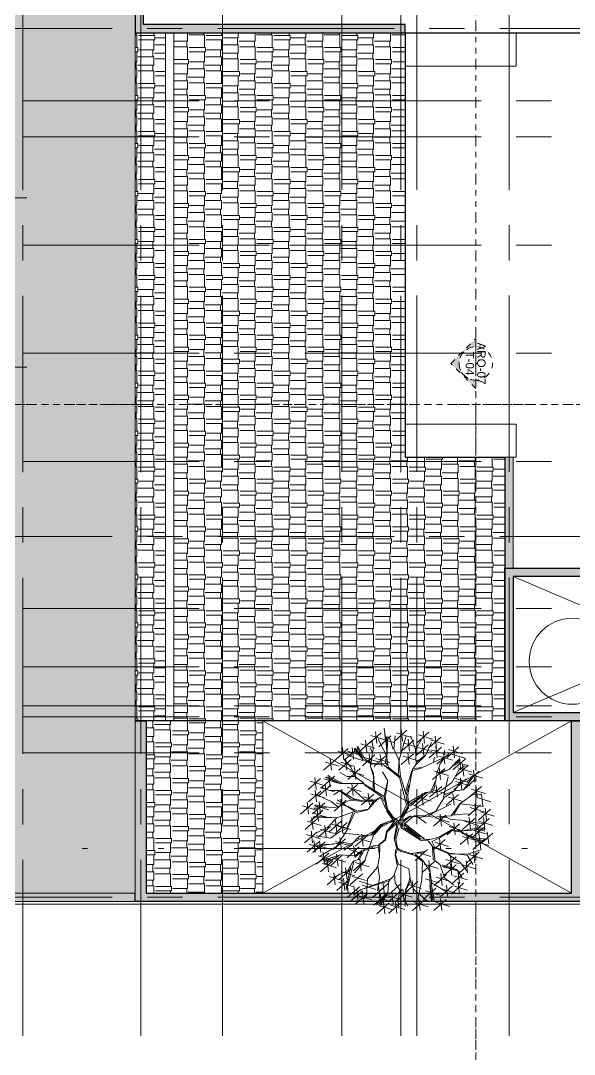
# Model space of a CAD drawing. Header units: metres. Extents: x -8.2 to 55.7, y -13.8 to 30.8.
# Drawn here: x 22.6 to 32.57, y -2.71 to 15.92 of the extents above; entities that cross this region are included whole.
import ezdxf
from ezdxf.enums import TextEntityAlignment as Align

# ---------------------------------------------------------------- set-up
doc = ezdxf.new("R2010")
doc.units = ezdxf.units.M
doc.header["$LTSCALE"] = 0.001
for name, pattern in [('CENTER', [50.8, 31.75, -6.35, 6.35, -6.35]), ('DIVIDEX2', [63.5, 25.4, -12.7, 0, -12.7, 0, -12.7]), ('HIDDENX2', [19.05, 12.7, -6.35])]:
    doc.linetypes.add(name, pattern=pattern)
doc.layers.get('0').update_dxf_attribs({"lineweight": 13, "true_color": 0x000000})
for name, color, linetype, lineweight, true_color in [('Jach-Anotaciones-Hatch-Lum100%', 7, 'Continuous', 13, 0x000000), ('Jach-Anotaciones-Hatch-Lum30%', 7, 'Continuous', 13, 0xb3b3b3), ('Jach-Anotaciones-Hatch-Lum40%', 7, 'Continuous', 13, 0x999999), ('Jach-Anotaciones-Hatch-Lum60%', 7, 'Continuous', 13, 0x666666), ('Jach-Anotaciones-Hatch-Lum80%', 250, 'Continuous', 13, 0x333333), ('JACH-Anotaciones-Lineas-CORTE', 7, 'DIVIDEX2', 18, 0x000000), ('JACH-Anotaciones-Lineas-CORTE @ 0.05', 7, 'DIVIDEX2', 18, 0x000000), ('JACH-Anotaciones-Lineas-CORTE @ 0.075', 7, 'DIVIDEX2', 18, 0x000000), ('JACH-Anotaciones-Lineas-EJES', 7, 'CENTER', 18, 0x666666), ('JACH-Arq-Lineas-Piso', 7, 'Continuous', 13, 0x404040), ('JACH-Arq-Lineas-Proyeccion', 250, 'HIDDENX2', 9, 0x333333), ('JACH-Arq-Mobiliario01-', 7, 'Continuous', 9, 0x666666), ('JACH-Arq-Muros01-Carga', 7, 'Continuous', 25, 0x000000), ('JACH-ArqPaisaje-Vegetación', 9, 'Continuous', 13, 0x808080)]:
    doc.layers.add(name, color=color, linetype=linetype, lineweight=lineweight, true_color=true_color)
doc.styles.add('01c-Arial-JACH(3mm)', font='arial.ttf', dxfattribs={"height": 3})

# ---------------------------------------------------------------- blocks, each defined once
blk = doc.blocks.new('A$C65703694')
at = {"linetype": 'ByBlock'}
for p, q in [((0.6713, 1.2605), (0.586, 1.1848)), ((0.5998, 1.242), (0.6963, 1.2122)), ((0.6319, 1.2677), (0.6415, 1.1848)), ((0.7387, 1.2387), (0.6535, 1.163)), ((0.6921, 1.2927), (0.7017, 1.2098)), ((0.7067, 1.1799), (0.6988, 1.2311)), ((0.6994, 1.2459), (0.7089, 1.163)), ((0.7067, 1.2311), (0.7115, 1.1825)), ((0.7093, 1.087), (0.7168, 1.2338)), ((0.7553, 1.1466), (0.7273, 1.2311)), ((0.7579, 1.1488), (0.7684, 1.239)), ((0.849, 1.2781), (0.7637, 1.2023)), ((0.7774, 1.2596), (0.874, 1.2298)), ((0.7964, 1.0717), (0.8455, 1.239)), ((0.8096, 1.2852), (0.8192, 1.2023)), ((0.9098, 1.144), (0.8761, 1.2364)), ((1.002, 1.2648), (0.9168, 1.1891)), ((0.9305, 1.2463), (1.0271, 1.2165)), ((0.9627, 1.272), (0.9722, 1.1891)), ((1.0856, 1.2298), (1.0004, 1.154)), ((1.0463, 1.2369), (1.0558, 1.154)), ((0.4012, 1.1578), (0.4108, 1.0749)), ((0.5086, 1.1517), (0.4234, 1.0759)), ((0.4693, 1.1588), (0.4788, 1.0759)), ((0.5443, 1.0717), (0.4803, 1.1514)), ((0.4904, 1.1514), (0.5421, 1.0849)), ((0.5421, 1.0849), (0.5009, 1.1619)), ((0.5574, 1.077), (0.5084, 1.1672)), ((0.6004, 1.2023), (0.5152, 1.1266)), ((0.5289, 1.1839), (0.6254, 1.154)), ((0.5611, 1.2095), (0.5706, 1.1266)), ((0.6086, 1.126), (0.5933, 1.1567)), ((0.5959, 1.0253), (0.6139, 1.1514)), ((0.6139, 1.1514), (0.606, 1.2084)), ((0.7067, 1.1002), (0.6498, 1.2184)), ((0.6672, 1.2202), (0.7637, 1.1904)), ((0.7093, 1.1076), (0.7067, 1.1799)), ((0.8972, 1.2089), (0.812, 1.1332)), ((0.8257, 1.1904), (0.9223, 1.1606)), ((0.8579, 1.2161), (0.8674, 1.1332)), ((0.9124, 1.1466), (0.951, 1.2158)), ((0.9983, 1.1776), (0.9131, 1.1019)), ((0.9268, 1.1591), (1.0234, 1.1293)), ((0.959, 1.1848), (0.9685, 1.1019)), ((0.979, 1.1028), (1.0201, 1.1926)), ((1.0904, 1.1606), (1.0051, 1.0849)), ((1.0141, 1.2113), (1.1106, 1.1815)), ((1.051, 1.1678), (1.0606, 1.0849)), ((1.2119, 1.1615), (1.1266, 1.0857)), ((1.1725, 1.1686), (1.1821, 1.0857)), ((0.3149, 1.0825), (0.3244, 0.9996)), ((0.4406, 1.1506), (0.3553, 1.0749)), ((0.369, 1.1321), (0.4656, 1.1023)), ((0.4598, 1.0231), (0.4055, 1.0822)), ((0.4214, 1.0821), (0.4309, 0.9992)), ((0.5421, 1.0665), (0.4313, 1.1028)), ((0.4371, 1.1332), (0.5337, 1.1034)), ((0.6254, 1.1064), (0.5402, 1.0306)), ((0.5539, 1.0879), (0.6505, 1.0581)), ((0.5861, 1.1135), (0.5956, 1.0306)), ((0.7041, 1.101), (0.6189, 1.0252)), ((0.6326, 1.0825), (0.7292, 1.0527)), ((0.6648, 1.1081), (0.6743, 1.0252)), ((0.6988, 1.0437), (0.7093, 1.1076)), ((0.7194, 1.0205), (0.7093, 1.087)), ((0.7938, 1.0717), (0.7579, 1.1488)), ((0.8958, 1.115), (0.8106, 1.0393)), ((0.8243, 1.0965), (0.9208, 1.0667)), ((0.8565, 1.1221), (0.866, 1.0393)), ((0.9151, 1.0411), (0.9098, 1.144)), ((0.9151, 1.0564), (0.979, 1.1054)), ((0.9173, 1.0411), (0.979, 1.1028)), ((1.0188, 1.1421), (1.1154, 1.1123)), ((1.0333, 1.0538), (1.162, 1.1129)), ((1.0359, 1.0564), (1.0407, 1.0897)), ((1.1434, 1.1171), (1.0582, 1.0413)), ((1.0719, 1.0986), (1.1684, 1.0688)), ((1.1025, 1.0717), (1.113, 1.1413)), ((1.1041, 1.1242), (1.1136, 1.0413)), ((1.1404, 1.143), (1.2369, 1.1132)), ((1.1636, 1.1108), (1.2602, 1.081)), ((1.2149, 1.0849), (1.2245, 1.002)), ((0.3542, 1.0753), (0.269, 0.9996)), ((0.2827, 1.0569), (0.3793, 1.027)), ((0.4607, 1.075), (0.3755, 0.9992)), ((0.3892, 1.0565), (0.4858, 1.0267)), ((0.5247, 1.0109), (0.4395, 0.9352)), ((0.4852, 0.9587), (0.4598, 1.0231)), ((0.4854, 1.0181), (0.4949, 0.9352)), ((0.6012, 1.0437), (0.5443, 1.0717)), ((0.6012, 1.0485), (0.5574, 1.077)), ((0.6165, 0.9793), (0.5959, 1.0253)), ((0.5959, 1.0253), (0.6165, 0.9587)), ((0.6471, 1.0459), (0.6012, 1.0485)), ((0.6861, 1.0384), (0.6012, 1.0437)), ((0.6988, 1.0437), (0.6471, 1.0459)), ((0.7991, 0.9482), (0.6861, 1.0384)), ((0.7067, 1.0511), (0.7093, 1.0332)), ((0.8069, 0.9508), (0.7194, 1.0205)), ((0.789, 0.9662), (0.7964, 1.0691)), ((0.8043, 0.9561), (0.7938, 1.0717)), ((0.8892, 1.0047), (0.9151, 1.0411)), ((0.8919, 0.9973), (0.9483, 1.0152)), ((0.8993, 1.0126), (0.951, 1.0178)), ((0.9483, 1.0152), (1.0333, 1.0538)), ((1.1136, 1.0109), (1.0284, 0.9352)), ((1.0565, 0.9714), (1.0819, 1.0437)), ((1.0743, 1.0181), (1.0838, 0.9352)), ((1.0819, 1.0437), (1.1025, 1.0717)), ((1.1462, 1.0073), (1.2106, 1.0743)), ((1.2543, 1.0777), (1.169, 1.002)), ((1.1694, 1.0332), (1.2158, 1.0665)), ((1.1694, 1.0279), (1.2211, 1.0564)), ((1.1827, 1.0592), (1.2793, 1.0294)), ((1.2766, 1.0339), (1.1914, 0.9582)), ((1.2051, 1.0154), (1.3017, 0.9856)), ((1.2106, 0.9999), (1.2517, 1.0305)), ((1.2373, 1.0411), (1.2468, 0.9582)), ((0.2477, 0.9412), (0.1625, 0.8655)), ((0.2084, 0.9484), (0.2179, 0.8655)), ((0.3453, 0.9585), (0.2601, 0.8827)), ((0.2738, 0.94), (0.3703, 0.9102)), ((0.3823, 0.907), (0.282, 0.9508)), ((0.3823, 0.9097), (0.2925, 0.9535)), ((0.4002, 0.9097), (0.3, 0.9635)), ((0.306, 0.9656), (0.3155, 0.8827)), ((0.4339, 0.9561), (0.3823, 0.9841)), ((0.4803, 0.9561), (0.4339, 0.9561)), ((0.4532, 0.9925), (0.5497, 0.9626)), ((0.5495, 0.9097), (0.4852, 0.9587)), ((0.6165, 0.9587), (0.6139, 0.8711)), ((0.6244, 0.8659), (0.6165, 0.9793)), ((0.7168, 0.925), (0.6809, 0.9894)), ((0.8481, 0.7577), (0.7991, 0.9482)), ((0.8428, 0.8326), (0.8069, 0.9508)), ((0.8402, 0.8505), (0.884, 0.9946)), ((0.8555, 0.8273), (0.8892, 1.0047)), ((1.0407, 0.8838), (1.0591, 0.9662)), ((1.0421, 0.9925), (1.1386, 0.9626)), ((1.0591, 0.9662), (1.1462, 1.0073)), ((1.0639, 0.9819), (1.1436, 1.0047)), ((1.1055, 0.812), (1.1363, 0.9536)), ((1.162, 0.9149), (1.2106, 0.9999)), ((1.2619, 0.9391), (1.1767, 0.8633)), ((1.1801, 0.9445), (1.2766, 0.9147)), ((1.2226, 0.9462), (1.2321, 0.8633)), ((1.2444, 0.8636), (1.3061, 0.9459)), ((1.3526, 0.9925), (1.2674, 0.9167)), ((1.2811, 0.974), (1.3777, 0.9442)), ((1.3133, 0.9996), (1.3228, 0.9167)), ((0.1762, 0.9228), (0.2728, 0.8929)), ((0.32, 0.8967), (0.2348, 0.8209)), ((0.2485, 0.8782), (0.345, 0.8484)), ((0.3105, 0.8584), (0.2488, 0.8838)), ((0.2807, 0.9038), (0.2902, 0.8209)), ((0.5443, 0.907), (0.3823, 0.907)), ((0.5062, 0.9006), (0.421, 0.8249)), ((0.4347, 0.8821), (0.5313, 0.8523)), ((0.4669, 0.9078), (0.4764, 0.8249)), ((0.6471, 0.8453), (0.5443, 0.907)), ((0.6756, 0.8146), (0.5548, 0.897)), ((0.6909, 0.8221), (0.7141, 0.9224)), ((0.7014, 0.8194), (0.7168, 0.925)), ((0.8481, 0.8352), (0.8634, 0.897)), ((1.0927, 0.8869), (1.0075, 0.8112)), ((1.0153, 0.8505), (1.046, 0.9202)), ((1.0212, 0.8684), (1.1178, 0.8386)), ((1.0307, 0.8505), (1.0407, 0.8838)), ((1.0534, 0.8941), (1.0629, 0.8112)), ((1.0898, 0.8606), (1.162, 0.9149)), ((1.1801, 0.8558), (1.2444, 0.8636)), ((1.1827, 0.8558), (1.2263, 0.933)), ((1.1904, 0.9206), (1.287, 0.8908)), ((1.2444, 0.8636), (1.319, 0.9304)), ((1.3687, 0.8869), (1.2835, 0.8112)), ((1.2972, 0.8684), (1.3937, 0.8386)), ((1.3294, 0.8941), (1.3389, 0.8112)), ((0.2511, 0.8547), (0.1659, 0.779)), ((0.1796, 0.8362), (0.2762, 0.8064)), ((0.2118, 0.8619), (0.2213, 0.779)), ((0.3235, 0.7811), (0.2283, 0.825)), ((0.3823, 0.8584), (0.3105, 0.8584)), ((0.3801, 0.8558), (0.3415, 0.8275)), ((0.4907, 0.7117), (0.3646, 0.794)), ((0.4803, 0.8015), (0.3823, 0.8584)), ((0.4598, 0.7992), (0.3826, 0.8558)), ((0.3888, 0.7975), (0.3983, 0.7146)), ((0.5395, 0.7889), (0.4598, 0.7992)), ((0.5627, 0.7888), (0.4777, 0.8632)), ((0.5574, 0.7835), (0.4803, 0.8015)), ((0.6189, 0.8338), (0.5337, 0.7581)), ((0.5474, 0.8154), (0.6439, 0.7855)), ((0.6318, 0.794), (0.5574, 0.7835)), ((0.5795, 0.841), (0.5891, 0.7581)), ((0.6371, 0.794), (0.5832, 0.7297)), ((0.6677, 0.8146), (0.6318, 0.794)), ((0.6703, 0.8041), (0.6371, 0.794)), ((0.6988, 0.812), (0.6471, 0.8453)), ((0.6703, 0.8041), (0.7014, 0.7323)), ((0.6887, 0.7862), (0.6756, 0.8146)), ((0.7093, 0.7218), (0.6909, 0.8094)), ((0.7141, 0.7297), (0.6988, 0.812)), ((0.8555, 0.8221), (0.8428, 0.8326)), ((0.8582, 0.7502), (0.8455, 0.8194)), ((0.8634, 0.7502), (0.8555, 0.8221)), ((0.8634, 0.7783), (0.979, 0.8453)), ((0.8687, 0.7629), (0.961, 0.8247)), ((0.8713, 0.7502), (0.9842, 0.84)), ((0.9938, 0.8315), (0.9086, 0.7557)), ((0.9223, 0.813), (1.0188, 0.7832)), ((0.9545, 0.8386), (0.964, 0.7557)), ((0.979, 0.8453), (1.0307, 0.8505)), ((0.9842, 0.84), (1.0512, 0.8453)), ((1.0512, 0.8453), (1.0898, 0.8606)), ((1.0514, 0.7142), (1.108, 0.8095)), ((1.108, 0.8095), (1.1801, 0.8558)), ((1.1106, 0.8275), (1.1827, 0.8584)), ((1.2078, 0.8315), (1.1225, 0.7557)), ((1.1363, 0.813), (1.2328, 0.7832)), ((1.1684, 0.8386), (1.178, 0.7557)), ((1.2186, 0.7658), (1.3087, 0.83)), ((1.3087, 0.83), (1.3652, 0.8326)), ((1.3376, 0.8088), (1.4342, 0.779)), ((1.3698, 0.8345), (1.3793, 0.7516)), ((0.1948, 0.7703), (0.1095, 0.6945)), ((0.1232, 0.7518), (0.2198, 0.722)), ((0.1554, 0.7774), (0.165, 0.6945)), ((0.2648, 0.7211), (0.1796, 0.6454)), ((0.2785, 0.7718), (0.1933, 0.6961)), ((0.2926, 0.7425), (0.2025, 0.7322)), ((0.207, 0.7533), (0.3036, 0.7235)), ((0.2077, 0.7425), (0.2591, 0.7451)), ((0.3285, 0.7375), (0.2102, 0.758)), ((0.2255, 0.7283), (0.235, 0.6454)), ((0.2392, 0.779), (0.2487, 0.6961)), ((0.3723, 0.7451), (0.3235, 0.7811)), ((0.3698, 0.7451), (0.3285, 0.7375)), ((0.4281, 0.7903), (0.3429, 0.7146)), ((0.3566, 0.7718), (0.4532, 0.742)), ((0.4495, 0.7914), (0.3698, 0.7451)), ((0.4418, 0.7477), (0.5009, 0.7169)), ((0.5446, 0.7811), (0.4495, 0.7914)), ((0.5832, 0.7297), (0.4852, 0.7117)), ((0.4881, 0.7039), (0.5781, 0.7245)), ((0.6115, 0.7837), (0.5524, 0.7837)), ((0.6218, 0.7914), (0.5832, 0.7297)), ((0.7527, 0.6626), (0.7093, 0.7218)), ((0.7553, 0.6732), (0.7141, 0.7297)), ((0.7935, 0.6423), (0.8481, 0.7577)), ((0.7935, 0.6423), (0.8582, 0.7502)), ((0.8223, 0.6732), (0.8634, 0.7424)), ((1.0591, 0.7142), (1.1544, 0.7631)), ((1.1569, 0.6833), (1.2186, 0.7658)), ((1.1775, 0.6911), (1.2238, 0.7709)), ((1.2238, 0.7658), (1.3832, 0.7477)), ((1.3616, 0.7581), (1.2763, 0.6824)), ((1.29, 0.7396), (1.3866, 0.7098)), ((1.3222, 0.7653), (1.3318, 0.6824)), ((1.4327, 0.7282), (1.3474, 0.6525)), ((1.3933, 0.7354), (1.4029, 0.6525)), ((0.2279, 0.6639), (0.1426, 0.5882)), ((0.1885, 0.671), (0.1981, 0.5882)), ((0.1933, 0.7027), (0.2899, 0.6728)), ((0.1974, 0.6731), (0.3466, 0.668)), ((0.3543, 0.668), (0.1999, 0.6808)), ((0.3617, 0.6679), (0.2973, 0.6009)), ((0.3519, 0.6526), (0.3614, 0.5697)), ((0.4852, 0.7117), (0.3617, 0.6679)), ((0.4726, 0.7039), (0.4315, 0.5933)), ((0.4854, 0.7014), (0.4366, 0.5958)), ((0.7479, 0.6525), (0.6681, 0.6216)), ((0.7581, 0.6447), (0.7067, 0.7169)), ((0.7145, 0.5805), (0.7659, 0.65)), ((0.7964, 0.6421), (0.7527, 0.6626)), ((0.7964, 0.6421), (0.7553, 0.6732)), ((0.8122, 0.6574), (0.8069, 0.6421)), ((0.8223, 0.6421), (0.8223, 0.6732)), ((0.8225, 0.65), (0.8739, 0.6833)), ((0.825, 0.6397), (0.8636, 0.6705)), ((0.8353, 0.6294), (0.8945, 0.6783)), ((0.8636, 0.6705), (0.8997, 0.6833)), ((0.8945, 0.6783), (0.9203, 0.6783)), ((0.8997, 0.6833), (0.9794, 0.6833)), ((0.9203, 0.6783), (0.9845, 0.6319)), ((0.9356, 0.6705), (0.9897, 0.6808)), ((0.9717, 0.6833), (1.0514, 0.7142)), ((0.9794, 0.6833), (1.0308, 0.6731)), ((1, 0.6833), (1.0541, 0.7142)), ((1.0308, 0.6731), (1.1569, 0.6833)), ((1.1202, 0.6866), (1.0349, 0.6108)), ((1.0486, 0.6681), (1.1452, 0.6383)), ((1.0746, 0.6731), (1.1286, 0.6705)), ((1.0808, 0.6937), (1.0904, 0.6108)), ((1.1158, 0.6783), (1.1544, 0.6577)), ((1.1544, 0.6577), (1.2315, 0.6525)), ((1.1646, 0.6859), (1.2599, 0.6963)), ((1.2315, 0.6525), (1.391, 0.6242)), ((1.3228, 0.6639), (1.2376, 0.5882)), ((1.2599, 0.6963), (1.2958, 0.6936)), ((1.2835, 0.671), (1.293, 0.5882)), ((1.4218, 0.6639), (1.3365, 0.5882)), ((1.3611, 0.7097), (1.4577, 0.6799)), ((1.3824, 0.671), (1.392, 0.5882)), ((0.1564, 0.6454), (0.2529, 0.6156)), ((0.1838, 0.5768), (0.1933, 0.494)), ((0.2973, 0.6009), (0.2023, 0.5545)), ((0.3183, 0.6085), (0.2331, 0.5328)), ((0.2468, 0.59), (0.3433, 0.5602)), ((0.279, 0.6157), (0.2885, 0.5328)), ((0.3912, 0.6454), (0.306, 0.5697)), ((0.3197, 0.6269), (0.4162, 0.5971)), ((0.4347, 0.6359), (0.3495, 0.5601)), ((0.4393, 0.5908), (0.3594, 0.4697)), ((0.3632, 0.6174), (0.4597, 0.5876)), ((0.4366, 0.5958), (0.3801, 0.5702)), ((0.3954, 0.643), (0.4049, 0.5601)), ((0.6681, 0.6216), (0.5987, 0.5496)), ((0.6707, 0.6191), (0.6115, 0.5496)), ((0.6218, 0.5496), (0.6836, 0.6216)), ((0.7556, 0.6422), (0.6707, 0.6191)), ((0.7093, 0.583), (0.6964, 0.5161)), ((0.7935, 0.6423), (0.7119, 0.5702)), ((0.7787, 0.6447), (0.7145, 0.5805)), ((0.7787, 0.6242), (0.7608, 0.5213)), ((0.7935, 0.6423), (0.7634, 0.5161)), ((0.7967, 0.5985), (0.7736, 0.5186)), ((0.7935, 0.6423), (0.8096, 0.5983)), ((0.8069, 0.6421), (0.817, 0.6009)), ((0.8096, 0.5983), (0.9483, 0.5107)), ((0.817, 0.6009), (0.8223, 0.6421)), ((0.8275, 0.6342), (0.9768, 0.5186)), ((0.8301, 0.5956), (0.8275, 0.6215)), ((0.8275, 0.6215), (0.9431, 0.5339)), ((0.9405, 0.5238), (0.8301, 0.5956)), ((0.9431, 0.5339), (0.8428, 0.5983)), ((1.0639, 0.5313), (1.162, 0.5882)), ((1.0771, 0.5286), (1.1594, 0.5803)), ((1.2151, 0.6268), (1.1299, 0.551)), ((1.1436, 0.6083), (1.2401, 0.5785)), ((1.1594, 0.5803), (1.2285, 0.5676)), ((1.162, 0.5882), (1.2211, 0.575)), ((1.1758, 0.6339), (1.1853, 0.551)), ((1.2211, 0.575), (1.352, 0.5882)), ((1.3446, 0.5983), (1.2364, 0.5777)), ((1.2513, 0.6454), (1.3479, 0.6156)), ((1.3838, 0.6021), (1.2986, 0.5264)), ((1.3123, 0.5836), (1.4088, 0.5538)), ((1.3445, 0.6093), (1.354, 0.5264)), ((1.3931, 0.593), (1.3446, 0.5983)), ((1.3502, 0.6454), (1.4468, 0.6156)), ((1.352, 0.5882), (1.391, 0.575)), ((1.3931, 0.5856), (1.3625, 0.5904)), ((0.2231, 0.5697), (0.1379, 0.494)), ((0.1516, 0.5512), (0.2481, 0.5214)), ((0.2416, 0.5043), (0.1564, 0.4285)), ((0.2023, 0.5114), (0.2118, 0.4285)), ((0.3183, 0.5264), (0.218, 0.5419)), ((0.2416, 0.509), (0.2511, 0.4262)), ((0.3801, 0.5702), (0.3183, 0.5264)), ((0.4234, 0.5232), (0.3381, 0.4474)), ((0.3519, 0.5047), (0.4484, 0.4749)), ((0.384, 0.5303), (0.3936, 0.4474)), ((0.5601, 0.5444), (0.4083, 0.5624)), ((0.5164, 0.5393), (0.4676, 0.4852)), ((0.5754, 0.5464), (0.4901, 0.4707)), ((0.5038, 0.5279), (0.6004, 0.4981)), ((0.6115, 0.5496), (0.5164, 0.5393)), ((0.536, 0.5536), (0.5456, 0.4707)), ((0.6167, 0.5469), (0.5549, 0.3643)), ((0.6964, 0.5161), (0.6553, 0.48)), ((0.7017, 0.511), (0.6836, 0.5007)), ((0.7119, 0.5702), (0.7017, 0.511)), ((0.7634, 0.5161), (0.7787, 0.4518)), ((0.7736, 0.5186), (0.7839, 0.4569)), ((0.9768, 0.5186), (0.9405, 0.5238)), ((0.9483, 0.5107), (0.9974, 0.508)), ((0.9842, 0.5186), (1.0101, 0.5186)), ((0.9974, 0.508), (1.0307, 0.4669)), ((1.0101, 0.5186), (1.0639, 0.5313)), ((1.0254, 0.5032), (1.0771, 0.5286)), ((1.1154, 0.5166), (1.0302, 0.4409)), ((1.0761, 0.5238), (1.0856, 0.4409)), ((1.3067, 0.5578), (1.2215, 0.482)), ((1.2285, 0.5676), (1.334, 0.5238)), ((1.3266, 0.5159), (1.2312, 0.5623)), ((1.2352, 0.5393), (1.3318, 0.5095)), ((1.2674, 0.5649), (1.2769, 0.482)), ((1.394, 0.5242), (1.3088, 0.4485)), ((1.3225, 0.5057), (1.4191, 0.4759)), ((1.3726, 0.5032), (1.3266, 0.5159)), ((1.3778, 0.5107), (1.3292, 0.5212)), ((1.334, 0.5238), (1.3831, 0.5212)), ((1.3547, 0.5314), (1.3642, 0.4485)), ((1.4488, 0.5627), (1.3635, 0.487)), ((1.4094, 0.5699), (1.419, 0.487)), ((0.1701, 0.4858), (0.2666, 0.456)), ((0.281, 0.5019), (0.1957, 0.4262)), ((0.2094, 0.4834), (0.306, 0.4536)), ((0.2643, 0.48), (0.2205, 0.4697)), ((0.2899, 0.48), (0.2257, 0.4621)), ((0.3594, 0.4697), (0.2488, 0.4029)), ((0.3415, 0.4852), (0.2513, 0.4827)), ((0.4109, 0.4955), (0.2899, 0.48)), ((0.4676, 0.4852), (0.4109, 0.4955)), ((0.4701, 0.4827), (0.4109, 0.4441)), ((0.5184, 0.4658), (0.4332, 0.3901)), ((0.4469, 0.4474), (0.5435, 0.4175)), ((0.4791, 0.473), (0.4886, 0.3901)), ((0.537, 0.4416), (0.4881, 0.4029)), ((0.5473, 0.4389), (0.519, 0.3797)), ((0.6142, 0.4724), (0.537, 0.4416)), ((0.6193, 0.4672), (0.5473, 0.4389)), ((0.6553, 0.4775), (0.6142, 0.4724)), ((0.6501, 0.4621), (0.6193, 0.4672)), ((0.6501, 0.4775), (0.6579, 0.4003)), ((0.6836, 0.5007), (0.6553, 0.4775)), ((0.6579, 0.39), (0.6604, 0.4749)), ((0.7736, 0.4492), (0.7684, 0.4105)), ((0.7814, 0.4416), (0.7711, 0.4132)), ((0.7787, 0.4518), (0.8097, 0.4338)), ((0.7839, 0.4569), (0.82, 0.4389)), ((0.8097, 0.4338), (0.9074, 0.4055)), ((0.82, 0.4389), (0.8945, 0.4158)), ((0.9742, 0.4338), (0.8791, 0.4208)), ((0.992, 0.4474), (0.9068, 0.3717)), ((0.91, 0.4158), (0.9742, 0.4338)), ((1.0228, 0.5032), (1.0407, 0.4669)), ((1.0283, 0.4647), (1.0334, 0.3797)), ((1.0307, 0.4669), (1.1462, 0.4156)), ((1.0438, 0.3797), (1.036, 0.4621)), ((1.0407, 0.4669), (1.1436, 0.4235)), ((1.0439, 0.4981), (1.1404, 0.4683)), ((1.2776, 0.4183), (1.3651, 0.4463)), ((1.3133, 0.4385), (1.3228, 0.3556)), ((0.306, 0.4224), (0.2207, 0.3467)), ((0.2344, 0.4039), (0.331, 0.3741)), ((0.3345, 0.3681), (0.2492, 0.2924)), ((0.2666, 0.4296), (0.2762, 0.3467)), ((0.3852, 0.4105), (0.2694, 0.3746)), ((0.3209, 0.3797), (0.2694, 0.3694)), ((0.2771, 0.3591), (0.3209, 0.3797)), ((0.2823, 0.3488), (0.3774, 0.4055)), ((0.2951, 0.3753), (0.3047, 0.2924)), ((0.4001, 0.4081), (0.3149, 0.3324)), ((0.3286, 0.3896), (0.4252, 0.3598)), ((0.3608, 0.4152), (0.3703, 0.3324)), ((0.4881, 0.4029), (0.3852, 0.4105)), ((0.4804, 0.3643), (0.4315, 0.1661)), ((0.4752, 0.3669), (0.4393, 0.3025)), ((0.519, 0.3797), (0.4752, 0.3669)), ((0.5611, 0.3759), (0.4758, 0.3002)), ((0.5549, 0.3643), (0.4854, 0.2846)), ((0.4932, 0.4003), (0.537, 0.4313)), ((0.537, 0.4313), (0.5112, 0.3797)), ((0.5217, 0.383), (0.5313, 0.3002)), ((0.6579, 0.4003), (0.645, 0.3257)), ((0.7684, 0.4105), (0.7814, 0.3385)), ((0.7711, 0.4132), (0.789, 0.3488)), ((0.9074, 0.4158), (0.9614, 0.3719)), ((0.9074, 0.4055), (0.9589, 0.3643)), ((0.9205, 0.429), (1.017, 0.3991)), ((0.9589, 0.3643), (0.9536, 0.2357)), ((1.0421, 0.3646), (0.9568, 0.2888)), ((0.9639, 0.3694), (1.0128, 0.2922)), ((1.0027, 0.3717), (1.0123, 0.2888)), ((1.0334, 0.3797), (1.0822, 0.3411)), ((1.1917, 0.3968), (1.1065, 0.321)), ((1.1202, 0.3783), (1.2167, 0.3485)), ((1.1389, 0.4132), (1.2213, 0.3566)), ((1.1436, 0.4235), (1.2697, 0.4077)), ((1.1462, 0.4156), (1.2776, 0.4183)), ((1.1523, 0.4039), (1.1619, 0.321)), ((1.302, 0.3622), (1.2167, 0.2864)), ((1.2626, 0.3693), (1.2722, 0.2864)), ((1.3526, 0.4313), (1.2674, 0.3556)), ((1.2697, 0.4077), (1.3108, 0.3434)), ((1.2811, 0.4129), (1.3777, 0.383)), ((0.2629, 0.3496), (0.3595, 0.3198)), ((0.4393, 0.3025), (0.3415, 0.2563)), ((0.4627, 0.3139), (0.3775, 0.2381)), ((0.3912, 0.2954), (0.4878, 0.2656)), ((0.4234, 0.321), (0.4329, 0.2381)), ((0.4571, 0.3283), (0.4263, 0.1765)), ((0.4895, 0.3574), (0.5861, 0.3276)), ((0.645, 0.3257), (0.5756, 0.2433)), ((0.6476, 0.3308), (0.6579, 0.2563)), ((0.7865, 0.3438), (0.7634, 0.2794)), ((0.789, 0.3488), (0.8636, 0.3128)), ((0.8636, 0.3128), (0.8739, 0.2279)), ((0.9706, 0.3461), (1.0671, 0.3163)), ((1.0128, 0.2922), (1.0205, 0.215)), ((1.0822, 0.3411), (1.1106, 0.251)), ((1.09, 0.3335), (1.193, 0.3051)), ((1.0952, 0.3411), (1.198, 0.3077)), ((1.1917, 0.3419), (1.1065, 0.2662)), ((1.1202, 0.3234), (1.2167, 0.2936)), ((1.1523, 0.3491), (1.1619, 0.2662)), ((1.198, 0.3077), (1.2341, 0.2536)), ((1.2072, 0.2912), (1.2167, 0.2083)), ((1.2213, 0.3566), (1.2727, 0.2896)), ((1.2304, 0.3437), (1.327, 0.3139)), ((0.3799, 0.2775), (0.2946, 0.2018)), ((0.3083, 0.259), (0.4049, 0.2292)), ((0.3405, 0.2847), (0.3501, 0.2018)), ((0.4484, 0.2381), (0.3632, 0.1624)), ((0.3769, 0.2197), (0.4734, 0.1898)), ((0.4091, 0.2453), (0.4186, 0.1624)), ((0.432, 0.2299), (0.4415, 0.1471)), ((0.5408, 0.2793), (0.4556, 0.2036)), ((0.4693, 0.2608), (0.5658, 0.231)), ((0.5176, 0.2268), (0.6141, 0.197)), ((0.7222, 0.2279), (0.5318, 0.1687)), ((0.5446, 0.1738), (0.7376, 0.2433)), ((0.5756, 0.2433), (0.5678, 0.1301)), ((0.6579, 0.2563), (0.645, 0.161)), ((0.6833, 0.2203), (0.6928, 0.1374)), ((0.7248, 0.2279), (0.717, 0.1507)), ((0.7659, 0.2743), (0.7248, 0.2279)), ((0.7634, 0.2794), (0.7684, 0.215)), ((0.8662, 0.2254), (0.8379, 0.1635)), ((0.9247, 0.2244), (0.8394, 0.1487)), ((0.8739, 0.2279), (0.8405, 0.1585)), ((0.8689, 0.2485), (0.8662, 0.2254)), ((0.8739, 0.2279), (0.8972, 0.1687)), ((0.8853, 0.2316), (0.8949, 0.1487)), ((0.9536, 0.2357), (0.9253, 0.1043)), ((0.9777, 0.2447), (1.0743, 0.2149)), ((1.0077, 0.2819), (1.0128, 0.2021)), ((1.1249, 0.2727), (1.0397, 0.197)), ((1.0534, 0.2542), (1.15, 0.2244)), ((1.0856, 0.2799), (1.0951, 0.197)), ((1.1106, 0.251), (1.1749, 0.2021)), ((1.2465, 0.2841), (1.1613, 0.2083)), ((1.175, 0.2656), (1.2716, 0.2358)), ((1.2054, 0.2203), (1.2149, 0.1374)), ((0.5196, 0.1888), (0.4343, 0.1131)), ((0.5398, 0.1608), (0.4546, 0.085)), ((0.5318, 0.1687), (0.4778, 0.1352)), ((0.4802, 0.196), (0.4898, 0.1131)), ((0.5795, 0.1463), (0.4943, 0.0706)), ((0.5005, 0.1679), (0.51, 0.085)), ((0.5378, 0.1988), (0.6344, 0.169)), ((0.5402, 0.1535), (0.5497, 0.0706)), ((0.6922, 0.1875), (0.607, 0.1117)), ((0.717, 0.1507), (0.6373, 0.0632)), ((0.7226, 0.2131), (0.6374, 0.1374)), ((0.6529, 0.1946), (0.6624, 0.1117)), ((0.6648, 0.1439), (0.6743, 0.061)), ((0.717, 0.1482), (0.6656, 0.0607)), ((0.8096, 0.2107), (0.7244, 0.135)), ((0.8168, 0.169), (0.7315, 0.0932)), ((0.7452, 0.1535), (0.7548, 0.0706)), ((0.7684, 0.215), (0.8019, 0.161)), ((0.8603, 0.1648), (0.775, 0.0891)), ((0.8019, 0.161), (0.7865, 0.1018)), ((0.7888, 0.1463), (0.8853, 0.1165)), ((0.8045, 0.161), (0.8559, 0.0529)), ((0.8209, 0.172), (0.8305, 0.0891)), ((0.8405, 0.1585), (0.8379, 0.0504)), ((0.8531, 0.2059), (0.9497, 0.1761)), ((0.8972, 0.1687), (0.9949, 0.0863)), ((1.051, 0.1785), (0.9658, 0.1028)), ((0.9795, 0.16), (1.0761, 0.1302)), ((1.0205, 0.0915), (1.0103, 0.1971)), ((1.0117, 0.1857), (1.0212, 0.1028)), ((1.0128, 0.2021), (1.0308, 0.0941)), ((1.018, 0.215), (1.0386, 0.0941)), ((1.0205, 0.215), (1.126, 0.1532)), ((1.1637, 0.1922), (1.0784, 0.1165)), ((1.0921, 0.1737), (1.1887, 0.1439)), ((1.1243, 0.1994), (1.1339, 0.1165)), ((1.2447, 0.2131), (1.1595, 0.1374)), ((1.1732, 0.1946), (1.2698, 0.1648)), ((0.508, 0.1278), (0.6046, 0.098)), ((0.5678, 0.1301), (0.5498, 0.1043)), ((0.7041, 0.1368), (0.6189, 0.061)), ((0.6326, 0.1183), (0.7292, 0.0885)), ((0.7257, 0.0757), (0.6404, 0)), ((0.6553, 0.0657), (0.7042, 0.1301)), ((0.6863, 0.0829), (0.6959, 0)), ((0.7131, 0.1278), (0.8096, 0.098)), ((0.8096, 0.0795), (0.7244, 0.0038)), ((0.7703, 0.0867), (0.7798, 0.0038)), ((0.7865, 0.1018), (0.7942, 0.0477)), ((0.9729, 0.098), (0.8877, 0.0223)), ((0.9014, 0.0795), (0.998, 0.0497)), ((0.9253, 0.1043), (0.9434, 0.0657)), ((0.9336, 0.1052), (0.9431, 0.0223)), ((1.1231, 0.0998), (1.0379, 0.0241)), ((1.0516, 0.0813), (1.1482, 0.0515)), ((1.0838, 0.107), (1.0933, 0.0241)), ((0.6541, 0.0572), (0.7507, 0.0274)), ((0.7381, 0.061), (0.8347, 0.0312))]:
    blk.add_line(p, q, dxfattribs=at)
blk = doc.blocks.new('*U87')
at = {"linetype": 'DIVIDEX2', "lineweight": 0, "ltscale": 100}
blk.add_lwpolyline([(-772.5, 0), (50.69, 0)], dxfattribs=at)
at = {"lineweight": 0, "ltscale": 100, "style": '01c-Arial-JACH(3mm)'}
for tag, p in [('JACH-SECCIONMURO', (-778, 2.11)), ('NO.DEPLANO', (-778, -1.99))]:
    blk.add_attdef(tag, text='', height=3, dxfattribs=at).set_placement(p, align=Align.MIDDLE_CENTER)
blk = doc.blocks.new('*U136')
at = {"layer": 'JACH-Anotaciones-Lineas-CORTE @ 0.05', "xscale": 0.05, "yscale": 0.05, "zscale": 0.05}
blk.add_blockref('*U87', (50.94, 9), dxfattribs=at)
at = {"layer": 'JACH-Anotaciones-Lineas-CORTE @ 0.075', "xscale": 0.075, "yscale": 0.075, "zscale": 0.075}
blk.add_blockref('*U87', (50.94, 9), dxfattribs=at)
blk = doc.blocks.new('*U95')
at = {"lineweight": 0, "ltscale": 100}
h = blk.add_hatch(color=256, dxfattribs=at)
h.dxf.hatch_style = 1
h.paths.add_polyline_path([(-815.98, 9), (-824.98, 0), (-821.98, 0, -1), (-809.98, 0), (-806.98, 0)])
at = {"lineweight": 0}
blk.add_lwpolyline([(-815.98, 9), (-824.98, 0), (-821.98, 0, -1), (-809.98, 0), (-806.98, 0), (-815.98, 9)], format="xyb", close=True, dxfattribs=at)
at = {"lineweight": 0, "ltscale": 100}
blk.add_lwpolyline([(-821.98, 0), (-809.98, 0)], dxfattribs=at)
at = {"linetype": 'DIVIDEX2', "lineweight": 0, "ltscale": 100}
blk.add_lwpolyline([(-810.48, 0), (-344.58, 0)], dxfattribs=at)
at = {"lineweight": 0, "ltscale": 100}
blk.add_circle((-815.98, 0), 6, dxfattribs=at)
at = {"lineweight": 0, "ltscale": 100, "style": '01c-Arial-JACH(3mm)'}
for tag, p in [('JACH-SECCIONMURO', (-815.98, 2.11)), ('NO.DEPLANO', (-815.98, -1.99))]:
    blk.add_attdef(tag, text='', height=3, dxfattribs=at).set_placement(p, align=Align.MIDDLE_CENTER)
blk = doc.blocks.new('*U141')
at = {"layer": 'JACH-Anotaciones-Lineas-CORTE @ 0.05'}
ref = blk.add_blockref('*U95', (30.796, -31.058), dxfattribs=dict(at, xscale=-0.05, yscale=0.05, zscale=0.05, rotation=90))
ref.add_attrib('NO.DEPLANO', 'ARQ-07', dxfattribs={"layer": '0', "lineweight": 0, "ltscale": 100, "height": 0.15, "rotation": 270, "style": '01c-Arial-JACH(3mm)'}).set_placement((30.896, 9.741), align=Align.MIDDLE_CENTER)
ref.add_attrib('JACH-SECCIONMURO', 'T-04', dxfattribs={"layer": '0', "lineweight": 0, "ltscale": 100, "height": 0.15, "rotation": 270, "style": '01c-Arial-JACH(3mm)'}).set_placement((30.69, 9.741), align=Align.MIDDLE_CENTER)
at = {"layer": 'JACH-Anotaciones-Lineas-CORTE @ 0.075', "xscale": -0.075, "yscale": 0.075, "zscale": 0.075, "rotation": 90}
blk.add_blockref('*U95', (30.796, -31.058), dxfattribs=at)

msp = doc.modelspace()

# ---------------------------------------------------------------- hatches: boundary and pattern name
at = {"layer": 'Jach-Anotaciones-Hatch-Lum30%', "ltscale": 100}
msp.add_hatch(color=256, dxfattribs=at).paths.add_polyline_path([(5.9, 0.05), (24.661, 0.05), (24.661, 0.2), (5.9, 0.2)])
at = {"layer": 'Jach-Anotaciones-Hatch-Lum40%', "ltscale": 100}
for points in [[(24.661, 3.3), (24.861, 3.3), (24.861, 0.05), (24.661, 0.05)], [(32.821, 0.2), (37.221, 0.2), (37.221, 0.05), (24.661, 0.05), (24.661, 3.3), (24.861, 3.3), (24.861, 0.2), (32.521, 0.2), (32.521, 3.3), (32.821, 3.3)]]:
    msp.add_hatch(color=256, dxfattribs=at).paths.add_polyline_path(points)
at = {"layer": 'Jach-Anotaciones-Hatch-Lum60%', "ltscale": 100}
for points in [[(39.921, 20.6), (31.471, 20.6), (31.471, 21.495), (24.661, 21.519), (24.661, 15.7), (29.521, 15.7), (29.521, 15.85), (24.811, 15.85), (24.811, 21.368), (31.321, 21.345), (31.321, 20.45), (39.921, 20.45)], [(31.321, 8.05), (31.471, 8.05), (31.471, 6.05), (31.321, 6.05)]]:
    msp.add_hatch(color=256, dxfattribs=at).paths.add_polyline_path(points)
h = msp.add_hatch(dxfattribs=at)
h.set_pattern_fill('AR-RSHKE', color=256, scale=0.001, angle=90)
h.paths.add_polyline_path([(24.861, 3.3), (26.961, 3.3), (26.961, 0.2), (24.861, 0.2)])
at = {"layer": 'Jach-Anotaciones-Hatch-Lum80%', "ltscale": 100}
h = msp.add_hatch(dxfattribs=at)
h.set_pattern_fill('AR-RSHKE', color=256, scale=0.001, angle=90)
h.paths.add_polyline_path([(24.661, 15.7), (25.206, 15.7), (25.205, 3.3), (24.66, 3.3)])
h = msp.add_hatch(dxfattribs=at)
h.set_pattern_fill('AR-RSHKE', color=256, scale=0.001, angle=90)
h.paths.add_polyline_path([(25.356, 15.7), (29.521, 15.7), (29.521, 8.05), (31.321, 8.05), (31.321, 3.3), (25.356, 3.3)])
h = msp.add_hatch(color=256, dxfattribs=at)
h.dxf.hatch_style = 1
h.paths.add_polyline_path([(35.871, 6.05), (37.371, 6.05), (37.371, 3.3), (31.321, 3.3), (31.321, 6.05), (32.821, 6.05), (32.821, 5.9), (31.471, 5.9), (31.471, 3.45), (37.221, 3.45), (37.221, 5.9), (35.871, 5.9)])

# ---------------------------------------------------------------- linework, layer by layer
at = {"layer": 'Jach-Anotaciones-Hatch-Lum100%', "ltscale": 100}
for points in [[(24.661, 15.7), (25.206, 15.7), (25.205, 3.3), (24.66, 3.3)], [(25.356, 15.7), (29.521, 15.7), (29.521, 8.05), (31.321, 8.05), (31.321, 3.3), (25.356, 3.3), (25.356, 15.7)], [(24.861, 3.3), (26.961, 3.3), (26.961, 0.2), (24.861, 0.2)], [(5.9, 0.05), (24.661, 0.05), (24.661, 0.2), (5.9, 0.2)]]:
    msp.add_lwpolyline(points, close=True, dxfattribs=at)
at = {"layer": 'JACH-Anotaciones-Lineas-EJES', "ltscale": 100}
for points in [[(24.761, -2.375), (24.761, 25.943)], [(26.236, -2.375), (26.236, 25.938)], [(28.386, -2.372), (28.386, 25.919)], [(29.446, -2.375), (29.446, 25.915)], [(29.736, -2.372), (29.736, 25.919)], [(31.396, -2.372), (31.396, 25.919)]]:
    msp.add_lwpolyline(points, dxfattribs=at)
at = {"layer": 'JACH-Arq-Lineas-Piso'}
msp.add_lwpolyline([(0.085, 21.654), (44.72, 21.499), (44.671, 0), (0, 0)], close=True, dxfattribs=at)
at = {"layer": 'JACH-Arq-Lineas-Piso', "ltscale": 100}
msp.add_lwpolyline([(31.321, 8.05), (31.471, 8.05), (31.471, 6.05), (31.321, 6.05)], close=True, dxfattribs=at)
at = {"layer": 'JACH-Arq-Lineas-Proyeccion', "linetype": 'Continuous', "ltscale": 100}
for points in [[(29.521, 15.1), (31.521, 15.1), (31.521, 15.7)], [(29.521, 8.65), (31.521, 8.65), (31.521, 8.05)], [(31.471, 3.45), (37.221, 5.9)], [(31.471, 5.9), (37.221, 3.45)], [(26.961, 3.3), (32.521, 0.2)], [(32.521, 3.3), (26.961, 0.2)]]:
    msp.add_lwpolyline(points, dxfattribs=at)
at = {"layer": 'JACH-Arq-Mobiliario01-', "ltscale": 100}
msp.add_lwpolyline([(31.471, 8.05), (31.521, 8.05)], dxfattribs=at)
msp.add_circle((32.533, 4.375), 0.775, dxfattribs=at)
at = {"layer": 'JACH-Arq-Muros01-Carga', "ltscale": 100}
for points in [[(39.921, 20.6), (31.471, 20.6), (31.471, 21.495), (24.661, 21.519), (24.661, 15.7), (29.521, 15.7), (29.521, 15.85), (24.811, 15.85), (24.811, 21.368), (31.321, 21.345), (31.321, 20.45), (39.921, 20.45)], [(24.661, 15.7), (29.521, 15.7), (29.521, 8.05), (31.321, 8.05), (31.321, 3.3), (24.661, 3.3)], [(35.871, 6.05), (37.371, 6.05), (37.371, 3.3), (31.321, 3.3), (31.321, 6.05), (32.821, 6.05), (32.821, 5.9), (31.471, 5.9), (31.471, 3.45), (37.221, 3.45), (37.221, 5.9), (35.871, 5.9)], [(32.821, 0.2), (37.221, 0.2), (37.221, 0.05), (24.661, 0.05), (24.661, 3.3), (24.861, 3.3), (24.861, 0.2), (32.521, 0.2), (32.521, 3.3), (32.821, 3.3)]]:
    msp.add_lwpolyline(points, close=True, dxfattribs=at)
msp.add_lwpolyline([(29.521, 15.7), (37.371, 15.7)], dxfattribs=at)

# ---------------------------------------------------------------- block references
at = {"layer": 'JACH-Anotaciones-Lineas-CORTE'}
msp.add_blockref('*U141', (0, 0), dxfattribs=at)
at = {"layer": 'JACH-ArqPaisaje-Vegetación', "xscale": 2.588105433034502, "yscale": 2.588105433034502, "zscale": 2.588105433034502}
msp.add_blockref('A$C65703694', (27.356, -0.175), dxfattribs=at)

# ---------------------------------------------------------------- next in the draw order: wipeouts: each hides what was drawn before it
at = {"ltscale": 100}
msp.add_wipeout([(24.661, 21.369), (21.961, 21.378), (21.961, 0.2), (24.661, 0.2)], dxfattribs=at).dxf.layer = 'JACH-Arq-Lineas-Proyeccion'

# ---------------------------------------------------------------- next in the draw order: hatches: boundary and pattern name
at = {"layer": 'Jach-Anotaciones-Hatch-Lum60%', "ltscale": 100}
h = msp.add_hatch(dxfattribs=at)
h.set_pattern_fill('AR-RSHKE', color=256, scale=0.001, angle=90)
h.set_pattern_definition([(90, (0.1906, 0.00506), (-0.3048, 0.6477), [0.1524, -0.127, 0.1778, -0.0762, 0.2286, -0.1016]), (90, (0.1779, 0.15746), (-0.3048, 0.6477), [0.127, -0.4826, 0.1016, -0.1524]), (90, (0.20966, 0.46226), (-0.3048, 0.6477), [0.0762, -0.7874]), (180, (0.19061, 0.00506), (-0.3048, -0.2159), [0.2921, -0.9271]), (180, (0.19061, 0.15746), (-0.3048, -0.2159), [0.28575, -0.93345]), (180, (0.19061, 0.28446), (-0.3048, -0.2159), [0.2667, -0.9525]), (180, (0.20966, 0.46226), (-0.3048, -0.2159), [0.2921, -0.9271]), (180, (0.20966, 0.53846), (-0.3048, -0.2159), [0.2921, -0.9271]), (180, (0.19061, 0.76706), (-0.3048, -0.2159), [0.2794, -0.9398])])
h.paths.add_polyline_path([(24.651, 21.373), (21.961, 21.377), (21.961, 0.2), (24.651, 0.205)])

# ---------------------------------------------------------------- next in the draw order: linework, layer by layer
at = {"layer": 'Jach-Anotaciones-Hatch-Lum100%', "ltscale": 100}
msp.add_lwpolyline([(24.661, 21.369), (21.961, 21.378), (21.961, 0.2), (24.661, 0.2)], close=True, dxfattribs=at)
at = {"layer": 'JACH-Anotaciones-Lineas-CORTE', "ltscale": 100}
msp.add_lwpolyline([(-6.735, 2.2), (6.795, 2.2), (6.795, 1), (55.603, 1)], dxfattribs=at)
at = {"layer": 'JACH-Anotaciones-Lineas-EJES', "ltscale": 100}
for points in [[(22.636, -2.375), (22.636, 25.95)], [(-4.331, 15.775), (52.147, 15.775)], [(22.636, 14.475), (52.147, 14.475)], [(22.636, 13.825), (52.147, 13.825)], [(-4.363, 12.725), (22.711, 12.725)], [(22.636, 11.875), (52.147, 11.875)], [(22.636, 9.925), (52.147, 9.925)], [(-4.363, 9.675), (22.711, 9.675)], [(22.636, 7.975), (52.147, 7.975)], [(-4.331, 6.625), (52.147, 6.625)], [(22.636, 5.325), (52.147, 5.325)], [(22.636, 4.275), (52.147, 4.275)], [(22.636, 3.575), (52.147, 3.575)], [(22.636, 3.375), (52.147, 3.375)], [(22.636, 2.725), (52.147, 2.725)], [(-4.331, 0.125), (52.147, 0.125)]]:
    msp.add_lwpolyline(points, dxfattribs=at)

# ---------------------------------------------------------------- next in the draw order: block references
at = {"layer": 'JACH-Anotaciones-Lineas-CORTE'}
msp.add_blockref('*U136', (0, 0), dxfattribs=at)

doc.saveas('drawing.dxf')
